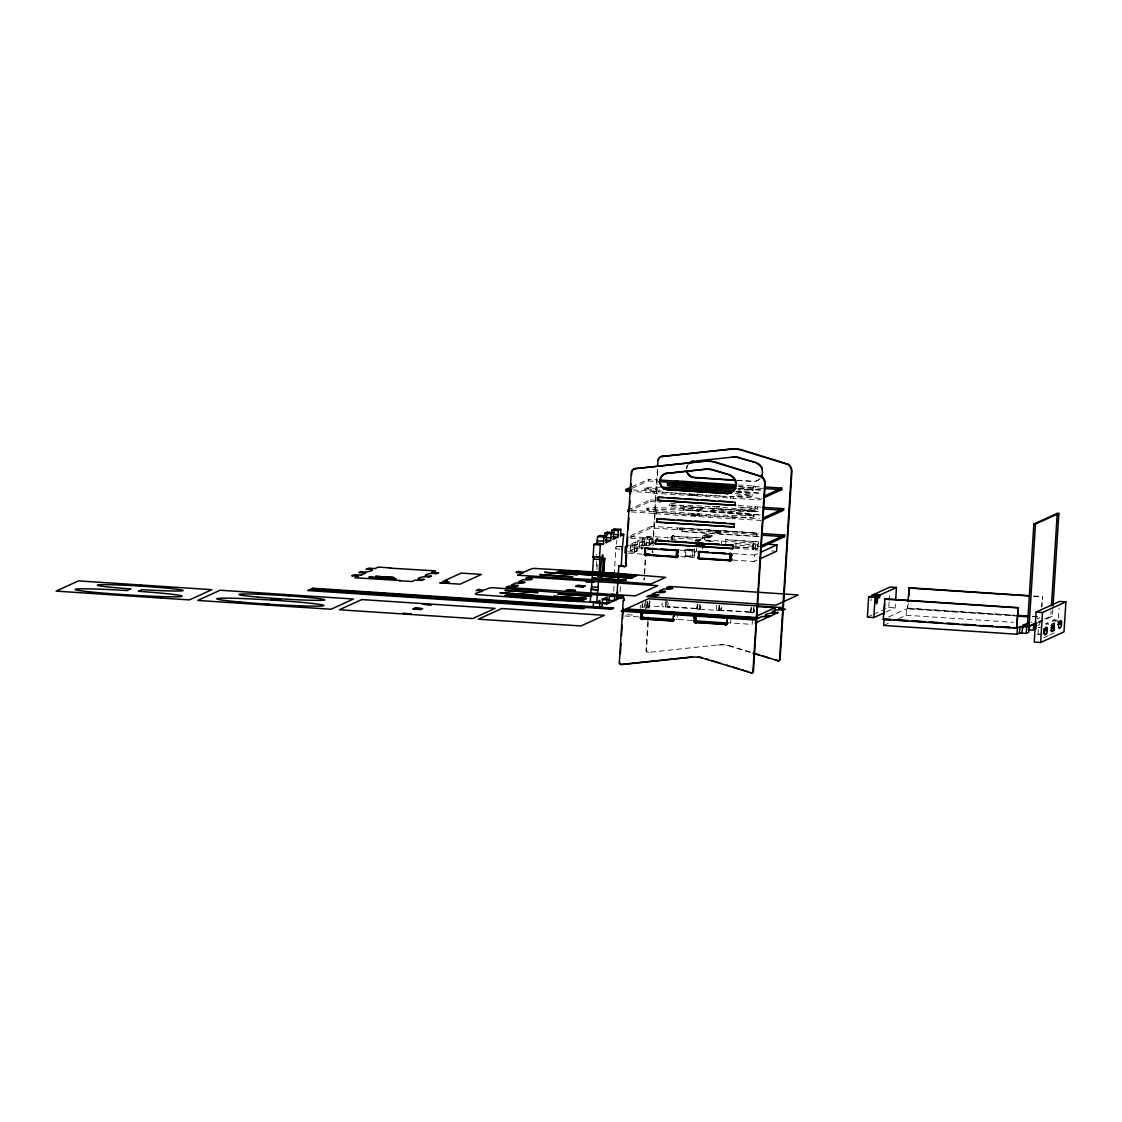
<?xml version="1.0" encoding="UTF-8"?>
<svg xmlns="http://www.w3.org/2000/svg" width="1122" height="1122" viewBox="0 0 1122 1122"><rect width="100%" height="100%" fill="white"/><g stroke="black" fill="none" stroke-linecap="round" stroke-linejoin="round"><path stroke-width="0.75" stroke-dasharray="5 3.75" d="M596.876 569.527L597.437 561.996M1047.948 624.141L1047.934 622.78M615.88 547.859L615.852 548.882L620.662 549.205M614.211 574.885L616.034 546.358L619.316 546.316M613.678 591.182L614.071 584.913M622.584 546.961L616.174 546.54L616.89 540.131M620.101 591.603L620.494 585.333M649.161 545.601L649.568 539.177L642.457 538.756L637.787 540.888L637.142 551.084L630.213 550.579L630.62 544.156L635.29 542.024L642.359 542.459L641.924 548.882M634.772 552.15L631.995 551.996L632.401 545.572L629.54 545.39M634.435 552.066L634.898 544.436L637.52 544.661L634.842 545.643L634.505 552.08L637.086 551.084M630.213 550.579L634.884 548.448L635.29 542.024M636.581 551.084L636.987 544.661M642.345 542.417L644.659 541.351L642.079 541.169L641.826 548.882L641.097 548.868L639.161 548.728L639.568 542.305M644.898 489.458L644.996 487.86M637.38 547.312L642.065 545.18L642.457 538.756M643.86 546.218L644.168 541.393M640.185 608.559L640.382 605.347M631.896 488.379L648.32 480.889L648.418 479.29L657.127 479.865M644.519 544.605L644.968 537.62L647.759 536.344L667.955 537.606L667.758 540.832M646.791 510.047L646.889 508.434M641.952 607.507L642.149 604.295M643.86 579.962L643.986 577.956M644.238 573.917L645.248 557.774M647.703 545.572L646.342 545.46L646.749 539.037M642.499 607.507L642.948 600.522M644.351 579.737L644.477 577.718M644.729 573.693L645.627 559.569M644.968 537.62C654.785 533.679 653.874 549.359 644.561 544.044L647.366 542.768L647.759 536.344M627.815 511.674L650.199 501.478L650.297 499.879L655.529 500.216M644.421 606.764L644.631 603.552M649.077 545.572L649.245 537.901M652.064 492.824C652.808 488.28 657.324 494.493 652.064 492.824L632.892 491.562M649.876 601.013L649.484 607.451L642.541 606.946L645.346 605.67L645.753 599.246M651.223 527.901L651.321 526.288L677.464 528.013C680.998 527.116 680.942 530.86 677.464 529.64L651.223 527.901L628.839 538.097M762.259 498.533L759.271 499.893L653.831 493.203L654.799 491.436M647.562 602.079L646.721 608.517L647.24 600.803M648.853 545.544L650.942 544.549L651.868 538.125M653.831 493.203L654.266 491.436M631.293 511.913L653.958 513.399C656.524 507.312 656.679 517.733 656.679 512.025M750.394 652.12L729.005 645.515A30.855 30.743 65.5 0 0 718.571 644.827L648.236 652.429A2.118 2.104 65.5 0 1 645.977 650.886L647.843 621.097M648.656 608.152L649.063 601.673M652.555 552.571A1.613 1.599 0 0 0 652.205 551.898L657.422 468.926M645.22 608.447L648.923 607.451L649.329 601.027M648.726 652.205A2.118 2.104 65.5 0 1 646.468 650.662L648.348 620.873M649.161 607.928L649.568 601.448M653.06 545.951L657.913 468.701M656.047 513.638L656.258 512.025M665.879 600.312C669.778 609.569 658.572 609.148 663.116 600.382M669.161 505.798L669.259 504.199M665.5 606.932L665.556 600.452M669.778 607.002L668.88 607.198L669.792 606.918A1.613 1.599 0 0 1 667.52 606.764A1.613 1.599 0 0 1 667.674 604.492L667.8 602.472A1.613 1.599 0 0 1 667.408 601.644M697.954 608.517L697.463 608.741A1.613 1.599 0 0 0 699.735 608.881A1.613 1.599 0 0 0 699.876 606.623L700.493 604.365L700.366 606.399A1.613 1.599 0 0 1 700.226 608.657A1.613 1.599 0 0 1 697.954 608.517L670.297 606.693A1.613 1.599 0 0 1 668.011 606.539A1.613 1.599 0 0 1 668.165 604.267L668.291 602.248A1.613 1.599 0 0 1 667.983 601.729M672.19 540.397L672.316 538.364A1.613 1.599 0 0 1 672.443 536.106L672.976 535.797M677.464 529.64L677.464 528.013M680.156 529.738L680.227 527.943L756.761 532.992C754.391 538.897 761.039 532.557 756.761 532.992M679.904 529.71L680.227 527.943M759.005 536.681L681.783 531.59L682.485 528.153L757.995 533.132M760.365 515.054L683.144 509.963L683.845 506.527L759.356 511.506M681.783 531.59L682.485 528.153M683.144 509.963L683.845 506.527M692.218 620.438L677.057 619.428L677.365 614.618M685.023 549.92L692.975 550.425L692.625 556.849L689.034 556.764L684.616 556.344L685.009 549.892L693.017 550.383M685.724 555.951L694.336 556.063L694.742 549.64L687.548 549.079L685.963 549.457L685.556 555.881L694.322 556.035M697.814 493.638C698.263 496.583 688.978 495.924 689.806 493.119M691.685 513.694L691.587 515.307L699.595 515.797L699.693 514.199L691.811 513.68L699.651 514.241M695.542 552.108L694.322 551.926L694.504 548.686M696.636 551.183L696.355 547.845M698.908 511.141L699.006 509.528L702.568 507.901L702.47 509.514L698.908 511.141A53.716 2.16 3.6 0 0 652.864 511.408A53.716 2.16 3.6 0 0 743.507 517.382A53.716 2.16 3.6 0 0 710.128 511.87L710.226 510.272L713.788 508.645A42.973 1.725 3.6 0 0 752.96 509.907A42.973 1.725 3.6 0 0 738.29 507.088M699.02 542.894L699.23 539.682M719.328 607.268L719.062 610.494L698.277 609.176L696.818 609.036L697 605.796M696.916 609.008L697.772 602.584M697.365 609.008L698.094 602.43M702.372 537.354C702.288 532.501 716.593 538.28 706.734 537.761C698.193 537.27 706.804 537.059 710.324 537.831M702.526 549.219L702.723 545.993M699.455 609.232L699.862 602.809M704.223 536.512C703.648 531.8 718.052 537.073 709.342 536.961C700.451 536.512 707.491 536.176 712.105 536.947M710.128 511.87L713.676 510.258L713.788 508.645M712.722 532.641C712.638 527.789 726.944 533.553 717.084 533.048C708.543 532.557 717.154 532.347 720.675 533.118M716.299 610.34L716.706 603.917M721.334 544.366L721.502 541.141M719.09 610.466L719.146 603.987M718.823 610.424L719.468 603.846M723.367 610.452L723.367 610.452A1.613 1.599 0 0 1 721.095 610.298A1.613 1.599 0 0 1 721.25 608.026L721.881 605.782L721.755 607.801A1.613 1.599 0 0 0 721.6 610.073A1.613 1.599 0 0 0 723.872 610.228L751.544 612.051A1.613 1.599 0 0 0 753.816 612.191A1.613 1.599 0 0 0 753.956 609.919L754.082 607.9A1.613 1.599 0 0 0 754.517 607.283M725.766 543.932L725.892 541.898A1.613 1.599 0 0 1 726.032 539.64L726.551 539.331M730.366 498.238L730.408 496.415L731.81 496.443L759.37 498.28L759.271 499.893M730.759 498.014L730.422 496.429M733.129 498.168L733.241 496.555M655.725 513.778L732.259 518.827L732.554 516.99L759.51 518.757M732.259 518.827L732.329 517.032M761.151 520.468L735.022 518.743L735.12 517.144M752.455 619.568L752.161 624.393L730.646 622.962L730.955 618.152M762.175 546.891L736.046 545.166L736.144 543.567L734.882 543.469M752.105 496.148L752.203 494.536M752.876 487.747L753.858 485.98L752.932 487.733L762.497 488.421M753.002 490.51L753.1 488.912M753.437 487.733L753.016 486.163M755.527 487.972L755.625 486.359L762.595 486.822M753.984 516.737L754.096 515.138M754.783 508.322C754.868 504.521 754.952 511.478 760.898 508.785M752.483 549.682L752.806 543.216L753.689 543.062L753.283 549.485L752.469 549.64L758.36 550.089M754.868 511.169L754.98 509.556M755.316 508.322L755.429 506.709M752.96 549.64L752.848 543.244M753.339 607.942C756.915 613.383 747.841 614.898 750.59 609.33M750.408 612.542L751.347 606.118M732.666 560.06L754.166 561.491L754.573 555.053L759.047 553.02M755.849 534.745L755.919 533.16M757.406 508.547L757.518 506.948L760.997 507.172M750.941 612.542L751.67 605.964M755.05 549.864L755.457 543.441L758.767 543.651M756.34 534.745L756.438 533.132M751.544 612.051L751.039 612.275A1.613 1.599 0 0 0 753.311 612.416A1.613 1.599 0 0 0 753.451 610.158L754.082 607.9M756.817 548.854L757.308 548.63A1.613 1.599 0 0 0 757.476 546.274L757.602 544.254A1.613 1.599 0 0 0 757.757 541.982A1.613 1.599 0 0 0 755.471 541.828L727.799 540.005A1.613 1.599 0 0 0 725.527 539.864A1.613 1.599 0 0 0 725.387 542.136L725.892 541.898M734.812 546.807L755.555 548.167A1.613 1.599 0 0 0 757.827 548.307A1.613 1.599 0 0 0 757.967 546.049L758.093 544.03A1.613 1.599 0 0 0 758.248 541.758A1.613 1.599 0 0 0 755.976 541.603L728.304 539.78A1.613 1.599 0 0 0 726.032 539.64M873.491 614.351L888.778 607.395L889.101 602.304M889.199 600.607L889.634 593.818M886.015 611.995L895.188 607.815L895.608 601.027M898.624 618.643L906.085 615.249L906.492 608.825L1015.592 616.02M1014.863 615.445L907.502 608.362L907.81 603.271M907.502 608.362L908.315 603.047M1041.482 606.974L1042.619 596.581L1041.973 606.75M1044.54 619.035L1050.781 616.188L1051.104 610.957M1038.341 622.682L1052.38 616.301L1052.815 609.316M1058.439 618.096L1059.07 608.096M1055.087 621.364C1056.658 616.581 1047.752 623.636 1057.639 621.293M1052.618 621.293L1052.745 620.564L1056.012 620.873M1045.578 623.832L1048.832 624.141M1047.906 622.766L1045.914 624.127M672.316 538.364L671.812 538.602A1.613 1.599 0 0 1 671.952 536.33A1.613 1.599 0 0 1 674.224 536.47L702.905 537.761M755.471 541.828L756.494 541.295M669.273 607.226L670.044 606.806M722.849 610.761L723.353 610.536M631.995 486.766L648.418 479.29M627.913 510.075L650.297 499.879M651.321 526.288L628.937 536.498L657.716 538.42L656.847 538.588M736.859 480.497L754.461 481.394A9.593 9.551 65.5 0 0 760.127 478.701M651.335 538.125L649.512 539.149M641.686 548.812L643.762 547.817M674.224 536.47L702.386 538.069A1.613 1.599 0 0 1 704.672 538.223A1.613 1.599 0 0 1 704.518 540.495L704.013 540.72A1.613 1.599 0 0 0 704.167 538.448A1.613 1.599 0 0 0 701.895 538.308L703.312 537.789L702.148 538.181M652.205 551.898L652.695 551.673A1.613 1.599 0 0 1 653.088 552.515M732.68 517.074L655.823 512.179M694.742 549.64L686.033 549.514M734.307 547.031L755.555 548.167M754.166 561.491L757.154 560.13M665.164 606.876L697.688 608.853M718.08 645.052A30.855 30.743 65.5 0 1 728.515 645.739L729.005 645.515M867.376 617.142L871.962 615.052M888.582 616.974L906.492 608.825M883.701 625.445L889.662 622.724M1037.247 618.797L1039.828 617.619M1038.299 621.869L1042.983 619.737M1040.613 627.647L1038.467 627.507L1039.281 627.142M1039.267 633.523L1037.976 634.547L1041.146 634.8M1043.572 637.815L1048.243 635.683M1049.799 634.968L1057.597 631.42M689.693 494.718L697.702 495.223M699.595 515.84L691.657 515.349M713.031 541.295L705.107 540.748L713.073 541.253M696.145 551.056L696.972 551.028M694.308 551.898L695.696 551.87M684.602 556.316L692.611 556.821M720.647 531.533L712.835 531.029M712.232 535.404L704.265 534.885M710.296 536.246L702.484 535.755M699.244 539.682L700.1 539.528L667.927 537.606M635.108 545.727L632.401 545.572M647.268 602.093L646.553 602.065M632.373 615.052L625.697 614.618M757.518 506.948L754.868 506.737M653.958 513.399L656.524 513.596M1032.002 622.289L1030.894 622.233M755.513 486.359L753.465 486.219M755.344 543.441L753.395 543.314M695.528 540.159L700.717 540.65L695.682 540.481M1037.906 625.403C1040.501 626.16 1041.048 617.998 1037.85 618.937M729.384 622.864L730.646 622.962M737.364 480.258L754.461 481.394M738.206 484.956L753.858 485.98M738.108 486.555L753.76 487.593M648.32 480.889L657.029 481.464M738.402 488.407L760.716 489.865M737.911 488.631L761.936 490.216M736.495 491.506L762.231 493.203M735.99 491.731L761.726 493.428M633.004 489.949L652.177 491.212M653.944 491.59L726.986 496.401M738.346 505.419L755.737 506.569M738.248 507.032L755.639 508.168M650.199 501.478L660.662 502.165M683.354 506.751L760.576 511.842M683.649 509.739L760.87 514.83M631.391 510.3L654.056 511.8M681.98 528.378L759.215 533.469M680.128 529.542L756.663 534.591M682.288 531.365L759.51 536.456M753.689 543.062L699.258 539.71M736.144 543.567L758.795 545.054M670.76 539.514L677.716 539.977M695.107 541.113L698.585 541.351M630.578 538.209L653.228 539.71M637.787 540.888L642.079 541.169M734.644 548.265L753.283 549.485M647.366 542.768L654.308 543.23M771.599 550.958L776.564 551.281M630.62 544.156L634.898 544.436M642.065 545.18L646.342 545.46M630.592 546.877L642.738 547.676M679.483 550.103L696.327 551.211M733.073 553.637L754.573 555.053M616.497 546.386L622.92 546.807M634.884 548.448L639.161 548.728M627.703 551.715L631.995 551.996M628.446 553.188L642.345 554.114M680.759 556.638L695.921 557.648M1033.951 596.006L1042.619 596.581M1033.46 596.231L1042.114 596.806M1050.781 616.188L1052.38 616.301M907.993 608.138L1015.354 615.221M1032.675 616.357L1041.328 616.932M1032.184 616.581L1040.837 617.156M888.778 607.395L895.188 607.815M1054.975 619.989L1058.186 620.214M906.085 615.249L1013.447 622.331M719.062 610.27L751.263 612.388M645.346 605.67L662.709 606.82M624.688 615.978L638.586 616.904M715.962 506.288L719.651 506.695L712.119 506.288M734.938 545.082L736.046 545.166M675.963 619.344L677.057 619.428M735.022 518.743L732.582 518.687M728.515 645.739L749.889 652.359M1037.92 634.561L1038.467 627.422M871.219 598.783A13.422 1.01 -86.2 0 1 870.924 600.803M672.443 536.106A1.613 1.599 0 0 1 674.729 536.246M686.86 468.645A8.331 8.303 65.5 0 1 687.534 465.812M754.068 607.353A1.613 1.599 0 0 1 753.577 608.124M757.336 548.546A1.613 1.599 0 0 1 755.064 548.406M686.426 468.155A8.331 8.303 65.5 0 1 687.365 465.364M760.197 478.323A9.593 9.551 65.5 0 1 753.97 481.618M702.47 509.514A42.973 1.725 3.6 0 1 678.123 505.237A42.973 1.725 3.6 0 1 750.141 510.033A42.973 1.725 3.6 0 1 713.676 510.258M702.568 507.901A42.973 1.725 3.6 0 1 678.137 503.624M710.226 510.272A53.716 2.16 3.6 0 1 743.606 515.769A53.716 2.16 3.6 0 1 652.962 509.795A53.716 2.16 3.6 0 1 699.006 509.528M735.415 493.554A53.716 2.16 3.6 0 1 728.963 496.499M724.265 496.317A53.716 2.16 3.6 0 1 656.033 491.45A53.716 2.16 3.6 0 1 659.624 488.869M739.65 488.449A42.973 1.725 3.6 0 1 738.01 490.903M739.749 486.836A42.973 1.725 3.6 0 1 738.108 489.304M736.831 492.081A53.716 2.16 3.6 0 1 733.451 495.026M660.367 490.314A53.716 2.16 3.6 0 1 659.736 487.271M596.091 554.492A13.422 1.01 -86.2 0 1 596.511 555.166M596.652 561.224A13.422 1.01 -86.2 0 1 596.217 569.766"/><path stroke-width="1.5" d="M606.118 542.725L606.483 535.881L603.987 537.031L603.482 543.946L596.988 543.104L593.903 544.521L593.117 557.031L600.018 556.933L597.914 589.962M622.261 549.303L623.706 534.282L620.494 534.072M606.483 535.881L600.074 535.46L597.577 536.597L596.988 543.202M623.706 534.282L620.466 536.148L620.845 529.346L618.334 530.496L617.857 537.34L612.949 536.681M1053.796 630.255L1051.496 631.686L1051.973 624.281L1054.357 623.201L1053.881 630.634L1050.599 630.045M597.858 589.976L591.084 589.316L590.298 601.827L596.708 602.248L599.905 600.354L599.569 607.198L602.079 606.048L602.584 599.134M591.42 589.162L593.608 556.47L593.117 557.031M593.159 606.764L593.496 601.953M596.708 602.248L597.83 589.667M599.527 557.466L600.312 544.941L603.412 543.539M604.492 537.494L604.744 533.329L607.254 532.193L613.664 532.613L613.299 539.458M607.072 534.97L607.254 532.193M601.939 603.608L606.75 603.917L607.128 597.128L602.626 599.176M605.768 539.948L610.649 540.678L611.153 533.763L613.664 532.613M611.742 532.838L611.925 530.061L614.421 528.925L620.845 529.346M614.253 531.702L614.421 528.925M609.106 600.34L613.916 600.649C618.054 589.064 606.217 595.305 609.246 602.78L606.75 603.917M618.839 565.895L623.117 566.175A1.613 1.599 0 0 0 625.389 566.315A1.613 1.599 0 0 0 625.529 564.043L631.293 472.502A4.488 4.474 65.5 0 1 635.024 468.659L704.223 461.17A30.855 30.743 65.5 0 1 714.658 461.857L761.726 476.415A8.569 8.527 65.5 0 1 765.246 483.484L753.395 671.713A1.571 1.557 0 0 1 751.221 672.779L701.839 657.885A30.855 30.743 65.5 0 0 691.404 657.197L621.56 664.589A2.118 2.104 65.5 0 1 619.302 663.046L623.215 600.873A1.613 1.599 0 0 0 623.369 598.601A1.613 1.599 0 0 0 621.083 598.447L616.805 598.166L618.839 565.895L623.622 565.951A1.613 1.599 0 0 0 625.894 566.091A1.613 1.599 0 0 0 626.034 563.819L626.651 553.805M616.805 598.166L617.675 591.883M618.194 583.819L618.699 575.754M621.167 566.638L622.303 548.167M630.508 487.453L626.034 489.487L625.922 491.099L631.153 491.436M624.968 552.964L625.375 546.54L628.11 545.292M627.815 511.674L627.913 510.075M620.368 653.747L621.027 643.383M621.504 635.613L622.163 625.249M622.57 618.783L623.215 608.419M627.1 546.652L627.731 536.639M628.18 529.486L628.909 518.041M629.358 510.889L629.989 500.875M630.438 493.722L631.069 483.708M631.602 475.125L631.784 472.264A4.488 4.474 65.5 0 1 635.515 468.435M673.326 616.749L673.831 616.525A1.613 1.599 0 0 0 673.971 614.253A1.613 1.599 0 0 0 671.699 614.099L671.208 614.323A1.613 1.599 0 0 1 673.481 614.477A1.613 1.599 0 0 1 673.326 616.749L673.2 618.769A1.613 1.599 0 0 1 673.06 621.027A1.613 1.599 0 0 1 670.788 620.887L643.116 619.063A1.613 1.599 0 0 1 640.844 618.909A1.613 1.599 0 0 1 640.999 616.651L641.125 614.618A1.613 1.599 0 0 1 641.265 612.36A1.613 1.599 0 0 1 643.537 612.5L654.407 612.963M645.01 552.767L645.136 550.748A1.613 1.599 0 0 1 645.276 548.476A1.613 1.599 0 0 1 647.548 548.616L675.22 550.453A1.613 1.599 0 0 1 677.492 550.607A1.613 1.599 0 0 1 677.351 552.865L677.225 554.885A1.613 1.599 0 0 1 677.085 557.157A1.613 1.599 0 0 1 674.813 557.017L647.142 555.194A1.613 1.599 0 0 1 644.87 555.039A1.613 1.599 0 0 1 645.024 552.767L645.641 550.523A1.613 1.599 0 0 1 646.02 548.083M673.761 620.606A1.613 1.599 0 0 1 671.293 620.662L643.621 618.839A1.613 1.599 0 0 1 641.349 618.685A1.613 1.599 0 0 1 641.504 616.413L641.616 614.393A1.613 1.599 0 0 1 641.756 612.135A1.613 1.599 0 0 1 644.028 612.275M645.374 555.755L645.501 553.749L649.792 554.03A1.613 1.599 0 0 0 650.269 554.394M674.294 619.512L642.093 617.395L642.499 610.957M642.611 614.029L642.822 610.817M647.927 619.807L648.095 617.212M657.604 466.065L657.955 460.343A4.488 4.474 65.5 0 1 661.685 456.5L730.899 449.01A30.855 30.743 65.5 0 1 741.319 449.712L788.401 464.256A8.569 8.527 65.5 0 1 791.908 471.338L780.071 659.568A1.571 1.557 0 0 1 777.897 660.634L752.946 653.299M722.75 544.717L733.045 545.39L732.834 548.602L655.108 543.749L655.809 540.299L667.828 541.099M656.468 522.109L734.195 526.975L656.468 522.109L657.169 518.673L674.336 519.809M657.843 500.482L735.555 505.349L657.843 500.482L658.039 497.27L663.691 497.383M655.108 543.749L655.809 540.299M656.973 521.884L657.169 518.673M658.333 500.258L658.53 497.046M736.467 484.83L677.323 480.931C679.189 483.428 673.424 483.596 674.56 481.015L660.62 480.09M676.903 482.684L677.323 480.931M644.112 554.492L676.314 556.61L676.72 550.187L678.221 550.004M676.314 556.61L677.015 549.948M645.515 552.543A1.613 1.599 0 0 0 645.36 554.815A1.613 1.599 0 0 0 647.632 554.955L675.304 556.793A1.613 1.599 0 0 0 677.576 556.933A1.613 1.599 0 0 0 677.716 554.661L677.351 552.865M694.013 618.937L694.209 615.726M727.645 617.885A1.613 1.599 0 0 0 725.289 617.633L724.784 617.857A1.613 1.599 0 0 1 727.056 618.012A1.613 1.599 0 0 1 726.916 620.284L726.79 622.303A1.613 1.599 0 0 1 726.649 624.561A1.613 1.599 0 0 1 724.377 624.421L696.706 622.598A1.613 1.599 0 0 1 694.434 622.444A1.613 1.599 0 0 1 694.574 620.186L694.7 618.152A1.613 1.599 0 0 1 694.841 615.894A1.613 1.599 0 0 1 697.113 616.034L704.532 616.259M698.599 556.302L698.726 554.282A1.613 1.599 0 0 1 698.866 552.01A1.613 1.599 0 0 1 701.138 552.15L728.809 553.988A1.613 1.599 0 0 1 731.081 554.142A1.613 1.599 0 0 1 730.927 556.4L730.801 558.419A1.613 1.599 0 0 1 730.66 560.691A1.613 1.599 0 0 1 728.388 560.551L700.717 558.728A1.613 1.599 0 0 1 698.445 558.574A1.613 1.599 0 0 1 698.599 556.302L699.216 554.058A1.613 1.599 0 0 1 699.89 551.477M727.631 623.566A1.613 1.599 0 0 1 724.868 624.197L697.197 622.373A1.613 1.599 0 0 1 694.925 622.219A1.613 1.599 0 0 1 695.079 619.947L695.205 617.927A1.613 1.599 0 0 1 695.724 615.417M727.883 623.047L695.668 620.929L695.977 616.104M695.668 620.929L696.201 617.563M697.688 558.027L729.889 560.144L730.296 553.721M729.889 560.144L730.618 553.567M732.343 548.84L733.045 545.39M733.704 527.2L734.405 523.764L729.258 523.427M735.064 505.573L735.261 502.361L658.039 497.27M750.716 673.004A1.571 1.557 0 0 0 752.904 671.952L764.741 483.708A8.569 8.527 65.5 0 0 761.235 476.64L714.153 462.082A30.855 30.743 65.5 0 0 703.732 461.394L635.024 468.659M767.041 544.198L776.971 544.857L776.564 551.281L760.141 558.77M763.745 497.845L781.655 489.683L781.754 488.084L764.334 486.934M756.747 606.553L774.951 607.759L774.545 614.183L755.134 623.033M762.637 519.795L783.549 510.272L783.647 508.659L762.736 507.284M784.671 535.082L762.273 545.292L762.175 546.891L784.558 536.695L784.671 535.082L762.02 533.595M777.392 660.858A1.571 1.557 0 0 0 779.58 659.792L791.417 471.563A8.569 8.527 65.5 0 0 787.91 464.494L740.829 449.936A30.855 30.743 65.5 0 0 730.394 449.249L661.685 456.5M895.721 599.33L896.464 587.465L879.985 594.969C879.353 600.27 879.368 596.974 878.021 595.866A13.422 1.01 -86.2 0 1 876.619 603.79A13.422 1.01 -86.2 0 1 876.156 596.722L868.666 596.792L867.376 617.142L873.8 617.563L884.487 612.682M873.8 617.563L875.076 597.213L876.156 596.722M883.21 619.428L884.978 598.853L1018.327 607.633L1016.546 628.222L883.21 619.428L890.63 619.653M884.024 614.113L884.669 603.931M907.922 601.574L909.269 587.788L1028.762 595.656M908.736 596.259L909.269 587.788M1016.546 628.222L1018.327 607.633M891.022 619.47L884.108 619.021L883.701 625.445L1017.037 634.239L1017.444 627.815L1020.95 626.581L1026.63 626.974L1026.223 633.397L1019.449 632.976L1019.968 626.623M1022.016 633.117L1022.423 626.693M1022.689 628.544L1022.885 625.333L1027.205 623.369L1027.009 626.581M1036.784 623.397L1027.387 626.847L1033.853 524.002L1057.247 513.357L1058.845 513.455L1053.039 605.838M1058.845 513.455L1035.466 524.114L1028.72 632.261L1026.223 633.397M1033.797 623.706L1033.404 630.129L1029.197 629.849L1029.505 625.038M1036.097 612.079L1034.218 642.079L1040.627 642.499L1064.007 631.84L1065.9 601.855L1059.491 601.42L1036.097 612.079L1042.506 612.5L1065.9 601.855M1035.901 628.993L1036.195 624.169M1040.627 642.499L1042.506 612.5M1046.938 631.167C1049.042 623.594 1042.45 628.11 1044.33 633.467C1043.909 638.544 1051.272 628.657 1043.741 630.957M1051.44 605.726L1057.247 513.357M1061.286 624.631C1063.361 617.324 1056.798 621.125 1058.705 626.595C1057.822 632.247 1065.858 622.289 1058.088 624.421M593.426 602.612L599.835 603.033M614.183 596.497L609.372 596.189M896.464 587.465L890.055 587.044L873.575 594.548L873.309 596.413M593.482 559.079L599.905 559.415M613.355 539.387L617.759 537.003M606.175 542.697L610.578 540.355M657.955 460.343L658.46 460.118A4.488 4.474 65.5 0 1 662.19 456.275M665.669 473.512L705.093 469.178A22.791 22.706 65.5 0 1 712.568 469.627L730.071 475.041A9.593 9.551 65.5 0 1 727.799 493.54L667.436 489.823A8.331 8.303 65.5 0 1 665.669 473.512L704.588 469.403A22.791 22.706 65.5 0 1 712.063 469.852L730.071 475.041M688.207 464.101A8.331 8.303 65.5 0 1 692.344 461.366L692.849 461.142A8.331 8.303 65.5 0 0 690.325 462.348M692.344 461.366L731.264 457.257A22.791 22.706 65.5 0 1 738.739 457.706L755.148 462.404M685.205 484.886L736.186 488.519M738.739 457.706L756.747 462.895A9.593 9.551 65.5 0 1 762.315 468.393M679.217 501.52L657.268 500.328M508.995 593.734L585.965 598.938M557.017 571.855L634 577.059M558.7 571.098L635.683 576.301M647.548 548.63L656.693 548.967M763.844 496.247L781.754 488.084M675.22 550.453L675.725 550.215A1.613 1.599 0 0 1 678.235 550.748M762.75 518.182L783.647 508.659M701.138 552.15L708.557 552.389M700.717 558.728L728.893 560.327A1.613 1.599 0 0 0 731.165 560.467A1.613 1.599 0 0 0 731.306 558.195L730.801 558.419M613.916 600.649L616.427 599.513L617.002 593.005M621.083 598.447L621.588 598.222A1.613 1.599 0 0 1 623.86 598.377A1.613 1.599 0 0 1 623.706 600.649L623.215 600.873M728.809 553.988L729.3 553.749A1.613 1.599 0 0 1 731.586 553.903A1.613 1.599 0 0 1 731.432 556.175L730.927 556.4M760.548 552.333L776.971 544.857M642.093 617.395L642.962 617.212M619.302 663.046L619.793 662.807A2.118 2.104 65.5 0 0 622.065 664.35L659.89 660.353M726.916 620.284L726.79 622.303M757.041 615.922L774.951 607.759M701.839 657.885L702.33 657.66A30.855 30.743 65.5 0 0 697.8 656.917M871.415 597.199A13.422 1.01 -86.2 0 0 871.598 595.445L878.919 595.459M1027.387 626.847L1036.742 622.584M1017.037 634.239L1019.632 633.06M119.872 594.716L127.894 595.249L119.942 594.772M273.039 598.797L281.047 599.302M271.201 599.639L279.21 600.144L271.272 599.681M289.574 595.459L281.594 594.912L289.56 595.417M709.749 485.588L715.163 485.784M281.019 599.344L273.207 598.868M699.399 490.3L702.989 490.384M269.462 604.604L261.538 604.043L269.504 604.562M707.477 489.234L699.553 488.687L707.505 489.192M403.121 613.397L411.143 613.93L403.289 613.468M420.792 609.512L412.826 608.98L420.848 609.512M694.714 545.474L702.723 545.965L694.784 545.516M704.532 545.166L699.16 544.955M585.866 581.575L593.875 582.094M577.353 585.446L585.361 585.95L577.367 585.474M565.811 590.705L573.819 591.21L565.825 590.733M583.482 586.82L575.516 586.287L583.524 586.82M593.748 582.122L585.936 581.617M677.323 481.17L674.659 481.029M361.144 575.123L354.229 574.702L351.733 575.838L358.521 576.329M358.465 576.343L354.875 577.76L400.428 580.523M160.502 598.012L189.436 599.891L211.834 589.681L78.484 580.887L56.1 591.098L160.488 598.04M676.257 556.4L678.305 556.47M519.752 575.362L589.765 579.499A30.855 1.234 3.6 0 1 600.2 580.186L651.041 583.973L665.711 577.325L615.389 573.272A30.855 1.234 3.6 0 0 604.954 572.585L536.078 568.517C529.177 567.353 525.741 574.352 518.462 571.308L515.952 572.444L522.88 572.935M548.7 578.447L528.574 577.157L525.769 578.433C539.065 578.363 528.532 580.944 523.259 579.569L518.588 581.701C531.926 581.617 521.141 584.239 516.092 582.837L511.422 584.969L518.308 585.446M302.127 607.353L331.06 609.232L353.458 599.022L220.122 590.228L197.724 600.438L302.141 607.381M611.055 594.323L635.375 595.88L657.773 585.67L548.756 578.419M742.834 591.252L669.119 586.427L666.314 587.704C679.553 587.619 669.147 590.228 663.817 588.84L659.147 590.971C672.134 590.761 662.218 593.776 656.636 592.107L651.966 594.239L658.866 594.716L656.524 595.768M661.349 660.199L681.713 658.053M683.172 657.899L691.909 656.973A30.855 30.743 65.5 0 1 692.555 656.917M389.895 568.083L390.751 567.928L378.268 567.101L375 568.588L368.577 568.167L366.081 569.303C380.624 568.728 366.165 573.566 361.41 571.435L358.9 572.571L365.688 573.062L361.2 575.109M400.4 580.551L399.572 580.705L412.055 581.533L415.322 580.046L421.746 580.467L424.242 579.317C409.951 579.906 424.411 575.235 428.913 577.199L431.423 576.049C417.258 576.624 431.311 571.771 436.093 573.931L438.59 572.781L431.802 572.304L435.448 570.874L389.965 568.125M597.914 575.993L631.335 578.04L597.956 576.021M518.322 585.474L515.966 586.497M558.097 594.127L591.518 596.175M570.747 605.992L537.662 604.015L540.481 603.931M761.642 616.525L768.584 616.904M544.675 572.304L577.395 574.66M539.724 574.562L572.795 576.764L539.766 574.604M593.3 578.096L626.371 580.284L592.963 578.279M515.952 586.54L508.911 586.105L506.176 587.353L611.181 594.351M445.392 597.703L447.047 597.76M656.496 595.81L649.47 595.375L646.735 596.624L775.933 605.137L798.317 594.941L742.89 591.224M577.325 574.66L544.759 572.346M730.184 559.906L732.049 560.004M708.445 490.019L709.258 489.991L708.557 489.837M445.448 597.745L476.345 599.99M695.991 620.775L693.901 620.55M1022.885 625.333L1027.724 625.739M355.281 591.995L352.771 591.771L355.87 591.757M383.542 593.594L386.164 593.818L354.748 591.673M475.854 599.681L478.463 599.905L476.471 600.004M568.153 605.768L570.761 605.964M640.325 617.016L642.934 617.212M715.331 486.092L709.917 485.658M554.815 599.891L580.705 601.013L504.76 595.992L547.606 599.414A22.791 0.912 3.6 0 0 555.32 599.919M1028.355 623.327L1027.135 623.355M519.598 575.348L517.551 575.165L522.81 572.921M735.653 480.146L694.602 477.439A8.331 8.303 65.5 0 1 686.987 470.679M735.148 480.384L694.097 477.677A8.331 8.303 65.5 0 1 686.496 470.917M677.225 482.544L710.268 484.718M713.746 484.956L736.369 486.443M658.768 481.59L674.462 482.614M764.236 488.547L781.655 489.683M690.353 485.237L704.083 486.135M707.519 486.359L721.25 487.271M724.672 487.495L734.98 488.168M727.799 493.54L667.927 489.599A8.331 8.303 65.5 0 1 666.173 473.288M626.034 489.487L631.251 489.837M667.113 497.607L680.844 498.519M684.28 498.743L698.01 499.641M701.446 499.865L715.163 500.777M718.599 501.001L732.329 501.913M1033.853 524.002L1035.466 524.114M764.377 509.009L783.549 510.272M677.772 520.033L691.503 520.931M694.925 521.155L708.655 522.067M712.091 522.291L725.822 523.203M656.679 518.897L733.9 523.988M761.922 535.194L784.558 536.695M611.925 530.061L618.334 530.496M604.744 533.329L611.153 533.763M613.257 534.324L618.068 534.745M656.749 540.201L668.922 541M674.14 541.351L686.313 542.15M691.531 542.501L703.704 543.3M708.922 543.637L719.356 544.324M724.574 544.675L733.269 545.25M671.265 541.323L702.148 543.357M705.584 543.581L719.314 544.493M597.577 536.597L603.987 537.031M655.318 540.524L732.54 545.629M606.09 537.592L610.901 537.915M655.613 543.511L732.834 548.602M597.311 540.86L603.72 541.183M593.903 544.521L600.312 544.941M644.519 548.055L656.384 548.84M661.461 549.177L676.72 550.187M698.094 551.589L708.263 552.262M713.354 552.599L725.219 553.384M660.157 549.191L673.985 550.103M712.007 552.613L725.85 553.525M596.652 557.101L599.863 557.311M908.778 588.012L1029.996 596.006M873.575 594.548L879.985 594.969M871.598 595.445L878.021 595.866M868.666 596.792L875.076 597.213M884.487 599.078L1017.822 607.872M591.729 586.806L598.152 587.311M1018.818 615.445L1027.486 616.02M1016.588 615.557L1028.72 616.357M1017.317 616.132L1027.71 616.82M591.084 589.316L597.493 589.737M1058.214 622.401L1061.426 622.612M1051.034 625.669L1054.245 625.88M617.296 597.942L621.588 598.222M1050.907 627.689L1054.119 627.997M602.191 599.457L607.002 599.765M1043.867 628.937L1047.064 629.147M897.951 619.933L908.343 620.62M915.272 621.069L925.664 621.756M930.853 622.107L941.246 622.78M948.174 623.243L958.567 623.93M965.495 624.379L975.888 625.066M982.802 625.529L993.194 626.216M1000.123 626.665L1010.515 627.352M894.094 619.891L907.95 620.803M911.415 621.027L925.257 621.939M928.721 622.163L942.578 623.089M946.042 623.313L958.16 624.113M961.624 624.337L975.481 625.249M978.945 625.487L992.802 626.399M996.266 626.623L1010.123 627.535M1013.587 627.759L1017.037 627.997M1043.418 633.313L1046.63 633.621M771.08 615.768C757.084 616.399 771.417 611.56 775.765 613.636L778.261 612.5C764.194 613.075 778.373 608.166 782.932 610.368L785.428 609.232L778.696 608.769L781.796 607.549L648.446 598.755L626.062 608.951L759.398 617.745L761.698 616.525M311.734 588.769L612.612 608.615M657.871 613.187L671.699 614.099M707.996 616.497L725.289 617.633M703.101 490.707L699.567 490.37M447.173 597.76L448.183 597.844M1028.299 629.779L1029.197 629.849M612.921 573.426L636.721 575.516L560.607 570.621L605.698 572.949A22.791 0.912 3.6 0 1 613.411 573.454M699.16 544.955L696.566 544.661L704.56 545.124M703.494 489.767L701.292 489.444L707.716 489.753M558.181 594.169L591.504 596.147M756.509 654.014L759.566 654.953M762.609 655.907L768.724 657.801M774.839 659.68L777.897 660.634M705.387 658.6L708.445 659.554M711.502 660.493L720.675 663.326M726.776 665.22L729.833 666.159M732.89 667.113L739.005 668.993M742.049 669.946L748.164 671.826M872.523 596.385L872.495 595.039M869.718 597.156A13.422 1.01 -86.2 0 1 869.732 596.301M732.231 456.977A22.791 22.706 65.5 0 1 739.244 457.481M762.343 475.293A9.593 9.551 65.5 0 1 762.034 476.037M756.242 463.12A9.593 9.551 65.5 0 1 761.151 476.976M663.649 488.968A53.716 2.16 3.6 0 1 731.221 493.147M734.489 490.791A42.973 1.725 3.6 0 1 677.856 486.948A42.973 1.725 3.6 0 1 678.375 484.69A42.973 1.725 3.6 0 1 735.134 488.014M734.587 489.192A42.973 1.725 3.6 0 1 677.954 485.349A42.973 1.725 3.6 0 1 678.473 483.077A42.973 1.725 3.6 0 1 735.233 486.401M661.026 487.299A53.716 2.16 3.6 0 1 731.32 491.534M647.717 548.097A1.613 1.599 0 0 1 648.053 548.392M678.277 552.024A1.613 1.599 0 0 1 677.842 552.641M697.141 615.431A1.613 1.599 0 0 1 697.618 615.81M727.28 622.079A1.613 1.599 0 0 1 727.645 622.752M700.857 551.449A1.613 1.599 0 0 1 701.629 551.926M701.222 558.49A1.613 1.599 0 0 1 698.95 558.335A1.613 1.599 0 0 1 699.104 556.077M729.566 475.265A9.593 9.551 65.5 0 1 727.294 493.764M603.229 572.388L603.552 576.245L604.702 558.027L603.229 572.388M449.305 582.374L439.768 582.837L460.076 584.183L481.464 574.436L461.156 573.09L444.677 580.607L447.369 581.042L442.713 581.505L449.305 582.374M369.096 577.129L395.856 578.854L369.096 577.129M375.744 576.329L393.934 577.507L375.744 576.329M130.755 588.924L127.193 590.551A53.716 2.16 3.6 0 0 81.149 590.817A53.716 2.16 3.6 0 0 171.792 596.792A53.716 2.16 3.6 0 0 138.413 591.294L141.975 589.667A42.973 1.725 3.6 0 0 178.426 589.443A42.973 1.725 3.6 0 0 106.422 584.646A42.973 1.725 3.6 0 0 130.755 588.924M309.406 589.835L307.821 590.551L583.047 608.699L584.632 607.984L309.406 589.835M312.884 588.237L310.57 589.302L611.448 609.148L613.776 608.082L312.884 588.237M361.747 599.569L339.349 609.765L472.685 618.559L495.083 608.362L361.747 599.569M478.645 589.443L476.149 590.579C495.265 589.863 466.051 593.79 478.575 594.702L545.629 599.597A30.855 1.234 3.6 0 0 556.063 600.284L608.727 603.103L623.832 596.399L571.252 593.37A30.855 1.234 3.6 0 1 560.818 592.682L492.656 587.704C487.313 587.353 484.942 592.009 478.645 589.443M500.244 592.767L532.978 594.898L500.174 592.767M505.195 590.509L537.929 592.64L505.166 590.424M505.629 595.263L582.865 600.354L505.629 595.263M507.312 594.506L584.534 599.597L507.312 594.506M555.348 572.627L632.57 577.718L555.348 572.627M501.73 608.545L478.351 619.204L580.958 625.964L604.351 615.305L501.73 608.545M567.522 589.92L566.764 590.27L575.544 590.452L567.564 589.92M553.833 596.301L586.568 598.433L553.763 596.301M622.752 610.466L621.181 611.181L754.517 619.975L756.102 619.26L622.752 610.466M625.249 609.33L623.664 610.045L757.013 618.839L758.584 618.124L625.249 609.33M139.97 585.572L147.936 586.119L139.97 585.572M709.903 483.975L717.87 484.508L709.903 483.975M701.39 487.846L709.37 488.379L701.474 487.832M423.218 604.253L431.199 604.786L423.218 604.253M414.719 608.124L422.685 608.671L414.789 608.11M257.667 597.072A42.973 1.725 3.6 0 0 324.679 599.99A42.973 1.725 3.6 0 0 263.418 594.45A42.973 1.725 3.6 0 0 257.667 597.072M239.982 602.023A53.716 2.16 3.6 0 0 323.739 605.67A53.716 2.16 3.6 0 0 247.177 598.741A53.716 2.16 3.6 0 0 239.982 602.023M602.121 575.544A13.422 1.01 -86.2 0 0 602.696 554.843A13.422 1.01 -86.2 0 0 600.466 574.268A13.422 1.01 -86.2 0 0 602.121 575.544"/></g></svg>
